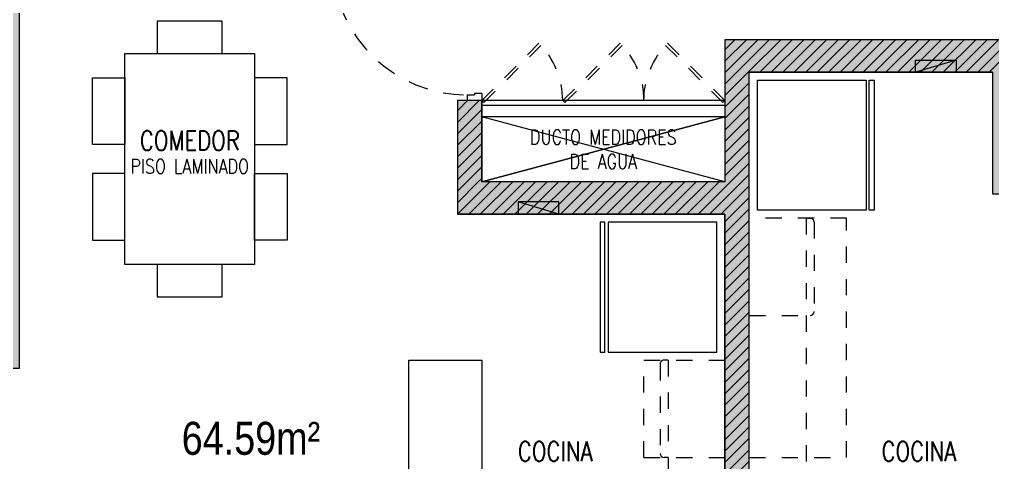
# Model space of a CAD drawing. Header units: millimetres. Extents: x 3765 to 3833, y 1327 to 1657.
# Drawn here: x 3774.47 to 3780.47, y 1435.46 to 1438.19 of the extents above; entities that cross this region are included whole.
import ezdxf
from ezdxf import colors
from ezdxf.entities.mleader import LeaderData, LeaderLine
from ezdxf.enums import TextEntityAlignment as Align
from ezdxf.math import Vec2, Vec3

# ---------------------------------------------------------------- set-up
doc = ezdxf.new("R2010")
doc.units = ezdxf.units.MM
doc.set_wipeout_variables(frame=1)
for name, pattern in [('HIDDEN', [0.375, 0.25, -0.125]), ('HIDDEN2', [0.1875, 0.125, -0.0625]), ('X-REF_DP_Arquitectura$0$HIDDEN', [0.375, 0.25, -0.125])]:
    doc.linetypes.add(name, pattern=pattern)
doc.layers.get('0').update_dxf_attribs({"color": 251, "lineweight": 9})
for name, color, linetype, lineweight in [('A-COCINAS-LAV', 251, 'Continuous', 13), ('A-LINEAS', 251, 'Continuous', 13), ('A-MOBILIARIO', 251, 'Continuous', 13), ('A-MURO BAJO', 251, 'Continuous', 13), ('A-MUROS', 251, 'Continuous', 13), ('A-NUMERACIONDEP', 251, 'Continuous', 13), ('A-PROYECCIONES', 251, 'HIDDEN2', 13), ('A-PUERTAS', 251, 'Continuous', 13), ('A-TEXTO-ACABADO PISO', 251, 'Continuous', 13), ('A-TEXTO-AMBIENTE', 251, 'Continuous', 13), ('A-ÁREA TEXTO', 251, 'Continuous', 13), ('A_20_Estructuras', 251, 'Continuous', 13), ('A_50_TextoAmbiente', 251, 'Continuous', 13), ('A_50_TextoIndicaciones', 251, 'Continuous', 13), ('A_50_Vigas', 251, 'X-REF_DP_Arquitectura$0$HIDDEN', 13), ('A_60_HatchEstructuras', 251, 'Continuous', 13), ('MURO CF 120', 251, 'Continuous', 13), ('MURO CF 60', 251, 'Continuous', 13)]:
    doc.layers.add(name, color=color, linetype=linetype, lineweight=lineweight)
doc.styles.add('R80', font='ARIALN.TTF', dxfattribs={"height": 2.03})
doc.styles.add('R80-100', font='ARIALN.TTF', dxfattribs={"height": 0.2032})
doc.styles.add('ROMANS', font='romans.shx', dxfattribs={"width": 0.8})
pattern_1 = [(45, (-21.67, -43.67528), (-0.03535534, 0.03535534), [])]

# ---------------------------------------------------------------- blocks, each defined once
blk = doc.blocks.new('EF-TP')
at = {"layer": 'A_60_HatchEstructuras'}
h = blk.add_hatch(color=256, dxfattribs=at)
h.dxf.hatch_style = 1
h.paths.add_polyline_path([(-1.2, -7), (1.6, -7), (1.6, -7.6), (1.75, -7.6), (1.75, -7), (4.5, -7), (4.5, -9.55), (4.65, -9.55), (4.65, -7), (7.5001, -7), (7.5001, -6.85), (4.65, -6.85), (4.65, -4.3), (4.5, -4.3), (4.5, -6.85), (1.75, -6.85), (1.75, -6.25), (1.6, -6.25), (1.6, -6.85), (-1.2, -6.85), (-1.2, -2.9), (-1.15, -2.9), (-1.15, -2.8), (-1.35, -2.8), (-1.35, -11.05), (-1.15, -11.05), (-1.15, -10.95), (-1.2, -10.95)])
h.paths.add_polyline_path([(1.75, -8.35), (1.6, -8.35), (1.6, -9.55), (3.75, -9.55), (3.75, -9.4), (3.3, -9.4), (3.3, -7.8), (3.1, -7.8), (3.1, -9.4), (1.75, -9.4)], flags=17)
h.paths.add_polyline_path([(3.3, -4.45), (3.75, -4.45), (3.75, -4.3), (1.6, -4.3), (1.6, -5.5), (1.7468, -5.5), (1.75, -5.5), (1.75, -4.45), (3.1, -4.45), (3.1, -6.05), (3.3, -6.05)], flags=17)
h = blk.add_hatch(color=256, dxfattribs=at)
h.dxf.hatch_style = 1
h.paths.add_polyline_path([(9.15, -7.725), (10.65, -7.725), (10.65, -8.475), (10.8, -8.475), (10.8, -7.525), (9, -7.525), (9, -8.4), (7.5, -8.4), (7.5, -7.9), (7.35, -7.9), (7.35, -8.6), (9, -8.6), (9, -13.79), (9.15, -13.79)])
h.paths.add_polyline_path([(7.5, -10.35), (7.35, -10.35), (7.35, -13.85), (7.65, -13.85), (7.65, -13.7), (7.5, -13.7)])
h.paths.add_polyline_path([(10.8, -10.625), (10.65, -10.625), (10.65, -13.7), (10.5, -13.7), (10.5, -13.85), (10.8, -13.85)])
at = {"elevation": 0}
blk.add_lwpolyline([(9, -8), (7.5, -8.4)], dxfattribs=at)
blk.add_lwpolyline([(9, -8.4), (7.5, -8)])
at = {"layer": 'A_20_Estructuras'}
blk.add_lwpolyline([(4.5, -9.55), (4.65, -9.55), (4.65, -7), (7.5001, -7), (7.5001, -6.85), (4.65, -6.85), (4.65, -4.3), (4.5, -4.3)], dxfattribs=at)
blk.add_lwpolyline([(9.15, -7.725), (10.65, -7.725), (10.65, -8.475), (10.8, -8.475), (10.8, -7.525), (9, -7.525), (9, -8.4), (7.5, -8.4), (7.5, -7.9), (7.35, -7.9), (7.35, -8.6), (9, -8.6), (9, -13.79), (9.15, -13.79)], close=True, dxfattribs=at)
at = {"layer": 'A_50_Vigas'}
blk.add_line((9, -8, 0), (7.5, -8, 0), dxfattribs=at)
blk = doc.blocks.new('_Dot')
at = {"color": 0, "linetype": 'ByBlock', "lineweight": -2}
blk.add_line((-0.5, 0), (-1, 0), dxfattribs=at)
at = {"color": 0, "linetype": 'ByBlock', "const_width": 0.5}
blk.add_lwpolyline([(-0.25, 0, 1), (0.25, 0, 1)], format="xyb", close=True, dxfattribs=at)
blk = doc.blocks.new('TEXTO AMBIENTES PT')
at = {"layer": 'A-TEXTO-ACABADO PISO', "insert": (5.7, -8.2601), "char_height": 0.09, "attachment_point": 2, "rotation": 0.00002, "style": 'ROMANS'}
blk.add_mtext_dynamic_manual_height_columns('PISO LAMINADO', width=1.20225, gutter_width=12.5, heights=[0], dxfattribs=at)
at = {"layer": 'A-TEXTO-AMBIENTE', "style": 'ROMANS', "width": 0.8}
for s, p in [('COMEDOR', (5.7001, -8.2065)), ('COCINA', (7.9538, -10.1226, 0)), ('COCINA', (10.1962, -10.1226, 0))]:
    blk.add_text(s, height=0.12, dxfattribs=at).set_placement(p, align=Align.CENTER)
blk = doc.blocks.new('TEXTO DUCTOS PT')
at = {"layer": 'A_50_TextoIndicaciones', "insert": (8.25, -8.2), "char_height": 0.09, "width": 1.047942, "attachment_point": 5, "style": 'ROMANS'}
blk.add_mtext('\\pxsm1,qc,t16;DUCTO MEDIDORES DE AGUA', dxfattribs=at)
blk = doc.blocks.new('TORRE F HATCH CORTAFUEGO')
at = {"layer": 'MURO CF 60'}
h = blk.add_hatch(dxfattribs=at)
h.set_pattern_fill('_USER', color=8, scale=0.05, angle=45, pattern_type=0)
h.set_pattern_definition(pattern_1)
h.paths.add_polyline_path([(-38.35, -43.675), (-38.2, -43.675), (-38.2, -49.94), (-38.35, -49.94)])
h = blk.add_hatch(dxfattribs=at)
h.set_pattern_fill('_USER', color=8, scale=0.05, angle=45, pattern_type=0)
h.set_pattern_definition(pattern_1)
h.paths.add_polyline_path([(-36.55, -43.875), (-38.2, -43.875), (-38.2, -43.675), (-36.55, -43.675)])
h = blk.add_hatch(dxfattribs=at)
h.set_pattern_fill('_USER', color=8, scale=0.05, angle=45, pattern_type=0)
h.set_pattern_definition(pattern_1)
h.paths.add_polyline_path([(-40, -44.05), (-39.85, -44.05), (-39.85, -44.55), (-40, -44.55)])
h = blk.add_hatch(dxfattribs=at)
h.set_pattern_fill('_USER', color=8, scale=0.05, angle=45, pattern_type=0)
h.set_pattern_definition(pattern_1)
h.paths.add_polyline_path([(-40, -44.75), (-38.35, -44.75), (-38.35, -44.55), (-40, -44.55)])
blk = doc.blocks.new('REFRI')
blk.add_wipeout([(0.4, 0), (-0.4, 0), (-0.4, -0.67), (0.4, -0.67)])
blk.add_wipeout([(-0.4, -0.69), (-0.4, -0.72), (0.4, -0.72), (0.4, -0.69)])
for points in [[(-0.4, 0), (-0.4, -0.67), (0.4, -0.67), (0.4, 0)], [(-0.4, -0.69), (-0.4, -0.72), (0.4, -0.72), (0.4, -0.69)]]:
    blk.add_lwpolyline(points, close=True)
blk = doc.blocks.new('*U86')
for p, q in [((0.01, 0.855), (0.01, 0.9)), ((0.1, 0.865), (0.1, 0.9)), ((0.055, 0.855), (0.01, 0.855)), ((0.1, 0.865), (0.055, 0.865)), ((0.055, 0.855), (0.055, 0.865)), ((0.055, 0.045), (0.01, 0.045)), ((0.01, 0.045), (0.01, 0)), ((0.055, 0.045), (0.055, 0.035)), ((0.1, 0.035), (0.055, 0.035)), ((0.1, 0.035), (0.1, 0))]:
    blk.add_line(p, q)
blk.add_lwpolyline([(0.93, 0.07), (0.93, 0.035), (0.1, 0.035), (0.1, 0.07)], close=True)
at = {"color": 7, "linetype": 'HIDDEN2'}
blk.add_arc((0.0995, 0.0339), 0.8311, 2.23015, 89.96723, dxfattribs=at)
blk = doc.blocks.new('A$Cb5611ba7')
for points in [[(0.15, 0.1735), (0.15, -0.0265), (0.56, -0.0265), (0.56, 0.1735)], [(1.15, 0.1735), (1.15, -0.0265), (0.74, -0.0265), (0.74, 0.1735)], [(0, -0.0265), (0, -0.8265), (1.3, -0.8265), (1.3, -0.0265)], [(0, -0.2265), (0, -0.6265), (-0.2, -0.6265), (-0.2, -0.2265)], [(1.5, -0.6265), (1.3, -0.6265), (1.3, -0.2265), (1.5, -0.2265)], [(0.15, -1.0265), (0.15, -0.8265), (0.56, -0.8265), (0.56, -1.0265)], [(1.15, -1.0265), (1.15, -0.8265), (0.74, -0.8265), (0.74, -1.0265)]]:
    blk.add_lwpolyline(points, close=True)
blk = doc.blocks.new('*U98')
at = {"linetype": 'HIDDEN', "ltscale": 0.2}
for p, q in [((0.3534, 0.3534), (0, 0)), ((0.0127, -0.0127), (0.3656, 0.3401)), ((0, 0), (0.0127, -0.0127))]:
    blk.add_line(p, q, dxfattribs=at)
blk.add_arc((0, 0), 0.4995, 0, 45, dxfattribs=at)
blk = doc.blocks.new('Tab.Electrico')
blk.add_hatch(color=256).paths.add_polyline_path([(0.075, 0), (0.075, 0.25), (0, 0)])
for p, q in [((0.075, 0.25), (0, 0)), ((0.075, 0.25), (0, 0.25)), ((0, 0.25), (0, 0)), ((0.075, 0), (0.075, 0.25)), ((0, 0), (0.075, 0))]:
    blk.add_line(p, q)
blk = doc.blocks.new('DPTO 65')
blk.add_line((-10, 3.25), (-9.975, 3.25))
blk.add_arc((-9.975, 3.225), 0.025, 0, 90)
at = {"layer": 'A-LINEAS'}
for p, q in [((-10.35, 1.55), (-8.85, 1.15)), ((-8.85, 1.55), (-10.35, 1.15))]:
    blk.add_line(p, q, dxfattribs=at)
at = {"layer": 'A-MURO BAJO'}
for p, q in [((-8.4, 3.65), (-8.4, 2.65)), ((-8.85, 2.65), (-8.85, 3.5)), ((-8.4, 2.65), (-8.85, 2.65)), ((-10.35, 1.15), (-8.85, 1.15))]:
    blk.add_line(p, q, dxfattribs=at)
at = {"layer": 'A-MUROS'}
for p, q in [((-10.35, 6.94), (-10.35, 1.75)), ((-6, 2.7), (-6, 0.15)), ((-10.35, 1.75), (-8.7, 1.75)), ((-8.7, 1.05), (-8.7, 1.75)), ((-10.35, 1.55), (-8.85, 1.55)), ((-10.35, 0.675, 0), (-10.35, 1.55)), ((-8.85, 1.05), (-8.85, 1.55)), ((-8.85, 1.05), (-8.7, 1.05))]:
    blk.add_line(p, q, dxfattribs=at)
at = {"layer": 'A-PROYECCIONES', "ltscale": 0.5}
for p, q in [((-10, 2.65), (-10, 5.15)), ((-9.85, 3.25), (-10.35, 3.25)), ((-9.85, 3.25), (-9.85, 2.65)), ((-9.95, 2.675), (-9.95, 3.225)), ((-10, 2.65), (-9.975, 2.65))]:
    blk.add_line(p, q, dxfattribs=at)
blk.add_lwpolyline([(-9.85, 2.65), (-10.35, 2.65)], dxfattribs=at)
blk.add_arc((-9.975, 2.675), 0.025, 270, 0, dxfattribs=at)
at = {"layer": 'A-PUERTAS'}
for p, q in [((-10.35, 1.08), (-8.85, 1.08)), ((-10.35, 1.05), (-8.85, 1.05))]:
    blk.add_line(p, q, dxfattribs=at)
at = {"rotation": 90}
blk.add_blockref('Tab.Electrico', (-9.075, 1.675), dxfattribs=at)
at = {"layer": 'A-COCINAS-LAV', "extrusion": (4.49068e-08, 3.60284e-08, 1), "rotation": 90}
blk.add_blockref('REFRI', (-10.3, 2.2, 0), dxfattribs=at)
at = {"layer": 'A-MOBILIARIO', "xscale": -1.000000000000002, "rotation": 90}
blk.add_blockref('A$Cb5611ba7', (-7.4765, 2.0601), dxfattribs=at)
at = {"layer": 'A-MOBILIARIO', "rotation": 359.9967044834248}
blk.add_blockref('*U86', (-8.8601, 0.15), dxfattribs=at)
at = {"layer": 'A-PROYECCIONES', "ltscale": 0.25, "xscale": -1, "rotation": 180}
blk.add_blockref('*U98', (-10.35, 1.05), dxfattribs=at)
at = {"layer": 'A-PROYECCIONES', "ltscale": 0.25, "rotation": 180}
for p in [(-9.351, 1.05), (-8.85, 1.05)]:
    blk.add_blockref('*U98', p, dxfattribs=at)
blk = doc.blocks.new('DPTO 75')
blk.add_arc((-0.425, 1.675, 0), 0.025, 90, 180)
at = {"layer": 'A-MUROS'}
for p, q in [((-0.05, 6.265, 0), (-0.05, 0.2, 0)), ((-1.55, 0.2, 0), (-0.05, 0.2, 0)), ((-1.7, 0, 0), (0.1, 0, 0))]:
    blk.add_line(p, q, dxfattribs=at)
at = {"layer": 'A-PROYECCIONES', "ltscale": 0.5}
for p, q in [((-0.4, 1.1, 0), (-0.4, 2.615, 0)), ((-0.05, 1.7, 0), (-0.425, 1.7, 0)), ((-0.45, 1.125, 0), (-0.45, 1.675, 0)), ((-0.65, 1.1, 0), (-0.05, 1.1, 0)), ((-0.4, 1.1, 0), (-0.425, 1.1, 0))]:
    blk.add_line(p, q, dxfattribs=at)
at = {"layer": 'A-PROYECCIONES', "ltscale": 0.5, "elevation": 0}
blk.add_lwpolyline([(-0.05, 2.575), (-0.65, 2.575), (-0.65, 1.1025)], dxfattribs=at)
at = {"layer": 'A-PROYECCIONES', "ltscale": 0.5}
blk.add_arc((-0.425, 1.125, 0), 0.025, 180, 270, dxfattribs=at)
at = {"layer": 'A-PUERTAS'}
blk.add_line((-0.05, 3.255, 0), (-0.05, 2.575, 0), dxfattribs=at)
at = {"xscale": -1, "rotation": 90}
blk.add_blockref('Tab.Electrico', (-1.0751, 0.2, 0), dxfattribs=at)
at = {"layer": 'A-COCINAS-LAV', "extrusion": (4.49068e-08, -3.60284e-08, -1), "zscale": -1.000000000000002, "rotation": 90}
blk.add_blockref('REFRI', (0.1, 0.65, 0), dxfattribs=at)
blk = doc.blocks.new('TC_PT')
at = {"rotation": 180}
blk.add_blockref('DPTO 65', (0, 4.2), dxfattribs=at)
blk.add_blockref('DPTO 75', (10.45, 3.525, 0), dxfattribs=at)
blk = doc.blocks.new('areas-TE')
at = {"layer": 'A-ÁREA TEXTO', "color": 8, "insert": (7.945, -60.0863, 0), "char_height": 0.2032, "width": 2.294455, "attachment_point": 9, "style": 'R80-100'}
blk.add_mtext('\\pxql;64.59m²', dxfattribs=at)
at = {"layer": 'A-NUMERACIONDEP'}
ml = blk.add_multileader_mtext('Standard', dxfattribs=at)
ml.set_content('1003 - Duplex P.1', color=256, style='R80')
ml.set_leader_properties(color=256)
ml.set_arrow_properties(name='DOT')
ml.build(insert=Vec2(0, 0))
ml.multileader.update_dxf_attribs({"leader_type": 0, "has_text_frame": 1, "text_left_attachment_type": 2, "text_right_attachment_type": 2, "dogleg_length": 0.36, "arrow_head_size": 0.06, "scale": 0.06})
ctx = ml.context
ctx.base_point, ctx.scale, ctx.char_height, ctx.arrow_head_size, ctx.landing_gap_size, ctx.plane_origin = Vec3(5.1408, -60.3932), 0.06, 0.18, 0.06, 0.06, Vec3(4.4881, -60.3976)
ctx.left_attachment, ctx.right_attachment, ctx.text_align_type = 2, 2, 1
notes = []
notes.append((ctx, [(0, (1, 1, 0), (6.9429, -60.3932), (-1, 0), 0.0917, [(0, [(6.6294, -60.0443)], 0, [])])]))
ctx.mtext.insert, ctx.mtext.width, ctx.mtext.alignment, ctx.mtext.flow_direction = Vec3(5.996, -60.2779), 2.023893, 2, 5
for ctx, leaders in notes:
    for number, flags, end, landing, length, lines in leaders:
        leader = LeaderData()
        leader.index, (leader.has_last_leader_line, leader.has_dogleg_vector, leader.attachment_direction) = number, flags
        leader.last_leader_point, leader.dogleg_vector, leader.dogleg_length = Vec3(end), Vec3(landing), length
        for number, points, colour, breaks in lines:
            line = LeaderLine()
            line.index, line.vertices, line.color, line.breaks = number, Vec3.list(points), colors.encode_raw_color(colour), breaks
            leader.lines.append(line)
        ctx.leaders.append(leader)

msp = doc.modelspace()

# ---------------------------------------------------------------- block references
for name, p in [('areas-TE', (3769.8221, 1495.5879)), ('EF-TP', (3769.8221, 1445.5876))]:
    msp.add_blockref(name, p)
at = {"layer": 'A_50_TextoAmbiente'}
msp.add_blockref('TEXTO AMBIENTES PT', (3769.8221, 1445.5879), dxfattribs=at)
at = {"layer": 'A_50_TextoIndicaciones'}
msp.add_blockref('TEXTO DUCTOS PT', (3769.8221, 1445.5879), dxfattribs=at)
at = {"layer": 'MURO CF 120', "color": 251}
msp.add_blockref('TORRE F HATCH CORTAFUEGO', (3817.1721, 1481.7379), dxfattribs=at)

# ---------------------------------------------------------------- next in the draw order: block references
msp.add_blockref('TC_PT', (3768.4721, 1434.5379))

doc.saveas('drawing.dxf')
